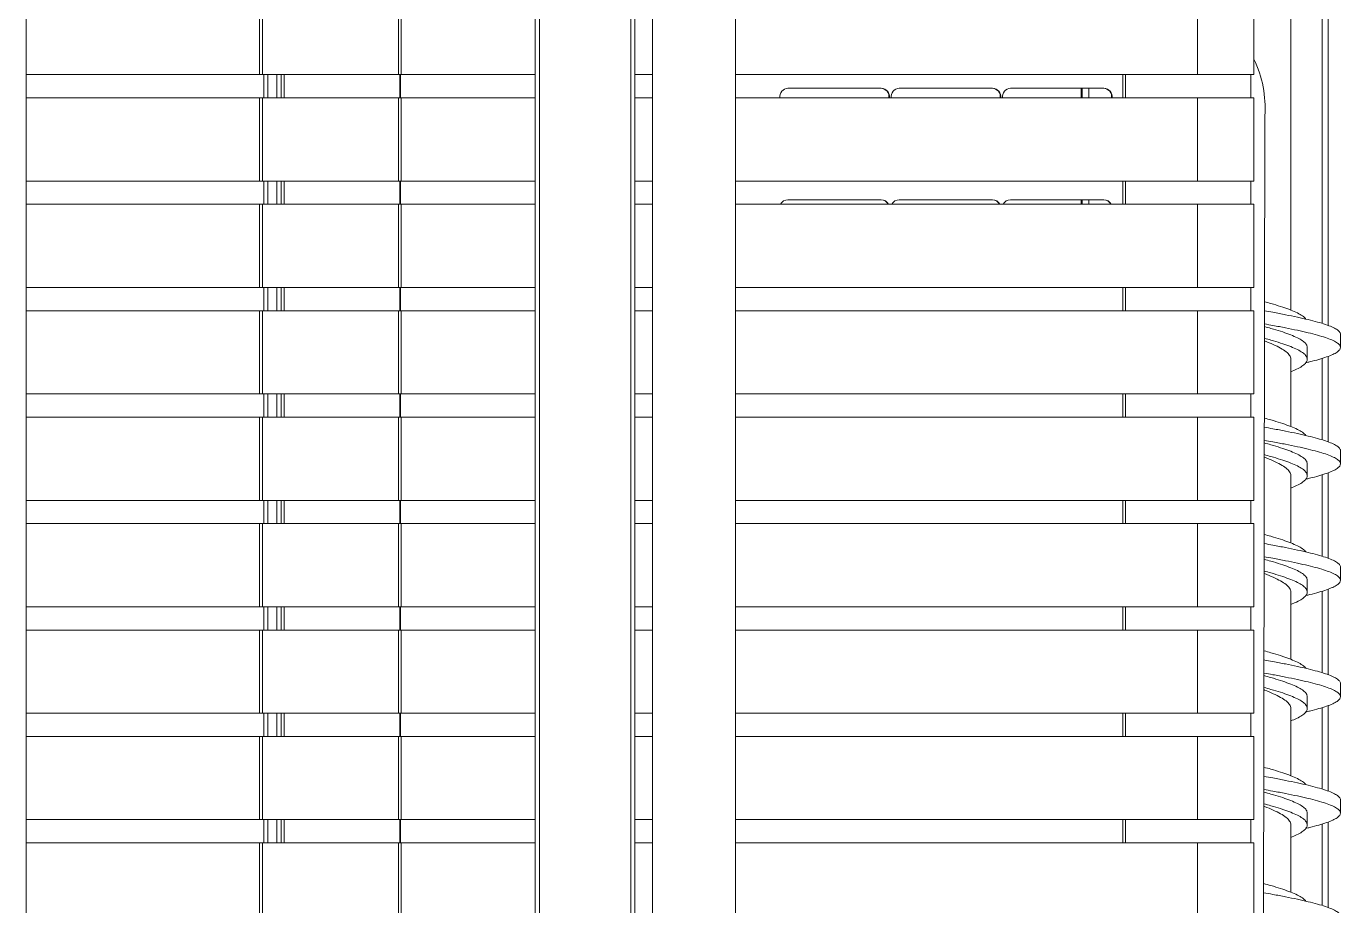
# Model space of a CAD drawing. Header units: millimetres. Extents: x 8553 to 58453, y 11523 to 43612.
# Drawn here: x 50193 to 50825, y 15016 to 15439 of the extents above; entities that cross this region are included whole.
import ezdxf

# ---------------------------------------------------------------- set-up
doc = ezdxf.new("R2010")
doc.units = ezdxf.units.MM

msp = doc.modelspace()

# ---------------------------------------------------------------- linework, layer by layer
at = {"linetype": 'Continuous', "lineweight": 15}
for p, q in [((50437.751, 14079.24), (50437.751, 16831.474)), ((50439.751, 16831.874), (50439.751, 14078.84)), ((50483.751, 14078.84), (50483.751, 16831.874)), ((50485.751, 16831.757), (50485.751, 14078.957)), ((50192.846, 14149.697), (50192.846, 16771.297)), ((50534.187, 14143.037), (50534.187, 16772.637)), ((50494.187, 16610.557), (50494.187, 14300.157)), ((50816.549, 15590.357), (50816.549, 15295.864)), ((50819.349, 15591.312), (50819.349, 15294.914)), ((50801.351, 15302.302), (50801.351, 15583.929)), ((50305.084, 15455.591), (50305.084, 15415.591)), ((50306.525, 15455.591), (50306.525, 15415.591)), ((50372.028, 15455.591), (50372.028, 15415.591)), ((50373.191, 15455.591), (50373.191, 15415.591)), ((50756.536, 15455.591), (50756.536, 15415.591)), ((50783.641, 15415.591), (50783.641, 15455.591)), ((50305.084, 15415.591), (50192.846, 15415.591)), ((50306.525, 15415.591), (50305.084, 15415.591)), ((50372.028, 15415.591), (50306.525, 15415.591)), ((50307.152, 15415.591), (50307.152, 15404.391)), ((50309.137, 15415.591), (50309.137, 15404.391)), ((50313.41, 15415.591), (50313.41, 15404.391)), ((50313.474, 15404.391), (50313.474, 15415.591)), ((50315.483, 15415.591), (50315.483, 15404.391)), ((50317.003, 15415.591), (50317.003, 15404.391)), ((50373.191, 15415.591), (50372.028, 15415.591)), ((50372.655, 15415.591), (50372.655, 15404.391)), ((50372.919, 15415.591), (50372.919, 15404.391)), ((50437.751, 15415.591), (50373.191, 15415.591)), ((50494.187, 15415.591), (50485.751, 15415.591)), ((50756.536, 15415.591), (50534.187, 15415.591)), ((50720.574, 15415.591), (50720.574, 15404.391)), ((50721.83, 15404.391), (50721.83, 15415.591)), ((50783.641, 15415.591), (50756.536, 15415.591)), ((50782.151, 15404.391), (50782.151, 15415.591)), ((50604.288, 15408.988), (50559.38, 15408.988)), ((50657.861, 15408.988), (50612.954, 15408.988)), ((50711.435, 15408.988), (50666.527, 15408.988)), ((50700.551, 15408.988), (50700.551, 15404.391)), ((50700.951, 15408.988), (50700.951, 15404.391)), ((50704.237, 15408.988), (50704.237, 15404.391)), ((50305.084, 15404.391), (50192.846, 15404.391)), ((50305.084, 15404.391), (50305.084, 15364.391)), ((50306.525, 15404.391), (50305.084, 15404.391)), ((50306.525, 15404.391), (50306.525, 15364.391)), ((50372.028, 15404.391), (50306.525, 15404.391)), ((50372.028, 15404.391), (50372.028, 15364.391)), ((50373.191, 15404.391), (50372.028, 15404.391)), ((50373.191, 15404.391), (50373.191, 15364.391)), ((50437.751, 15404.391), (50373.191, 15404.391)), ((50494.187, 15404.391), (50485.751, 15404.391)), ((50756.536, 15404.391), (50534.187, 15404.391)), ((50756.536, 15404.391), (50756.536, 15364.391)), ((50783.641, 15404.391), (50756.536, 15404.391)), ((50783.641, 15364.391), (50783.641, 15404.391)), ((50788.899, 15395.707), (50786.76, 14138.008)), ((50305.084, 15364.391), (50192.846, 15364.391)), ((50306.525, 15364.391), (50305.084, 15364.391)), ((50372.028, 15364.391), (50306.525, 15364.391)), ((50307.152, 15364.391), (50307.152, 15353.191)), ((50309.137, 15364.391), (50309.137, 15353.191)), ((50313.41, 15364.391), (50313.41, 15353.191)), ((50313.474, 15353.191), (50313.474, 15364.391)), ((50315.483, 15364.391), (50315.483, 15353.191)), ((50317.003, 15364.391), (50317.003, 15353.191)), ((50373.191, 15364.391), (50372.028, 15364.391)), ((50372.655, 15364.391), (50372.655, 15353.191)), ((50372.919, 15364.391), (50372.919, 15353.191)), ((50437.751, 15364.391), (50373.191, 15364.391)), ((50494.187, 15364.391), (50485.751, 15364.391)), ((50756.536, 15364.391), (50534.187, 15364.391)), ((50720.574, 15364.391), (50720.574, 15353.191)), ((50721.83, 15353.191), (50721.83, 15364.391)), ((50783.641, 15364.391), (50756.536, 15364.391)), ((50782.151, 15353.191), (50782.151, 15364.391)), ((50305.084, 15353.191), (50192.846, 15353.191)), ((50305.084, 15353.191), (50305.084, 15313.191)), ((50306.525, 15353.191), (50305.084, 15353.191)), ((50306.525, 15353.191), (50306.525, 15313.191)), ((50372.028, 15353.191), (50306.525, 15353.191)), ((50372.028, 15353.191), (50372.028, 15313.191)), ((50373.191, 15353.191), (50372.028, 15353.191)), ((50373.191, 15353.191), (50373.191, 15313.191)), ((50437.751, 15353.191), (50373.191, 15353.191)), ((50494.187, 15353.191), (50485.751, 15353.191)), ((50756.536, 15353.191), (50534.187, 15353.191)), ((50604.288, 15355.388), (50559.38, 15355.388)), ((50657.861, 15355.388), (50612.954, 15355.388)), ((50711.435, 15355.388), (50666.527, 15355.388)), ((50700.551, 15355.388), (50700.551, 15353.191)), ((50700.951, 15355.388), (50700.951, 15353.191)), ((50704.237, 15355.388), (50704.237, 15353.191)), ((50756.536, 15353.191), (50756.536, 15313.191)), ((50783.641, 15353.191), (50756.536, 15353.191)), ((50783.641, 15313.191), (50783.641, 15353.191)), ((50305.084, 15313.191), (50192.846, 15313.191)), ((50306.525, 15313.191), (50305.084, 15313.191)), ((50372.028, 15313.191), (50306.525, 15313.191)), ((50307.152, 15313.191), (50307.152, 15301.991)), ((50309.137, 15313.191), (50309.137, 15301.991)), ((50313.41, 15313.191), (50313.41, 15301.991)), ((50313.474, 15301.991), (50313.474, 15313.191)), ((50315.483, 15313.191), (50315.483, 15301.991)), ((50317.003, 15313.191), (50317.003, 15301.991)), ((50373.191, 15313.191), (50372.028, 15313.191)), ((50372.655, 15313.191), (50372.655, 15301.991)), ((50372.919, 15313.191), (50372.919, 15301.991)), ((50437.751, 15313.191), (50373.191, 15313.191)), ((50494.187, 15313.191), (50485.751, 15313.191)), ((50756.536, 15313.191), (50534.187, 15313.191)), ((50720.574, 15313.191), (50720.574, 15301.991)), ((50721.83, 15301.991), (50721.83, 15313.191)), ((50783.641, 15313.191), (50756.536, 15313.191)), ((50782.151, 15301.991), (50782.151, 15313.191)), ((50305.084, 15301.991), (50192.846, 15301.991)), ((50305.084, 15301.991), (50305.084, 15261.991)), ((50306.525, 15301.991), (50305.084, 15301.991)), ((50306.525, 15301.991), (50306.525, 15261.991)), ((50372.028, 15301.991), (50306.525, 15301.991)), ((50372.028, 15301.991), (50372.028, 15261.991)), ((50373.191, 15301.991), (50372.028, 15301.991)), ((50373.191, 15301.991), (50373.191, 15261.991)), ((50437.751, 15301.991), (50373.191, 15301.991)), ((50494.187, 15301.991), (50485.751, 15301.991)), ((50756.536, 15301.991), (50534.187, 15301.991)), ((50756.536, 15301.991), (50756.536, 15261.991)), ((50783.641, 15301.991), (50756.536, 15301.991)), ((50783.641, 15261.991), (50783.641, 15301.991)), ((50825.29, 15284.337), (50825.29, 15290.645)), ((50809.29, 15278.691), (50809.29, 15284.337)), ((50801.351, 15246.302), (50801.351, 15278.691)), ((50816.549, 15279.119), (50816.549, 15239.864)), ((50819.349, 15280.059), (50819.349, 15238.914)), ((50305.084, 15261.991), (50192.846, 15261.991)), ((50306.525, 15261.991), (50305.084, 15261.991)), ((50372.028, 15261.991), (50306.525, 15261.991)), ((50307.152, 15261.991), (50307.152, 15250.791)), ((50309.137, 15261.991), (50309.137, 15250.791)), ((50313.41, 15261.991), (50313.41, 15250.791)), ((50313.474, 15250.791), (50313.474, 15261.991)), ((50315.483, 15261.991), (50315.483, 15250.791)), ((50317.003, 15261.991), (50317.003, 15250.791)), ((50373.191, 15261.991), (50372.028, 15261.991)), ((50372.655, 15261.991), (50372.655, 15250.791)), ((50372.919, 15261.991), (50372.919, 15250.791)), ((50437.751, 15261.991), (50373.191, 15261.991)), ((50494.187, 15261.991), (50485.751, 15261.991)), ((50756.536, 15261.991), (50534.187, 15261.991)), ((50720.574, 15261.991), (50720.574, 15250.791)), ((50721.83, 15250.791), (50721.83, 15261.991)), ((50783.641, 15261.991), (50756.536, 15261.991)), ((50782.151, 15250.791), (50782.151, 15261.991)), ((50305.084, 15250.791), (50192.846, 15250.791)), ((50305.084, 15250.791), (50305.084, 15210.791)), ((50306.525, 15250.791), (50305.084, 15250.791)), ((50306.525, 15250.791), (50306.525, 15210.791)), ((50372.028, 15250.791), (50306.525, 15250.791)), ((50372.028, 15250.791), (50372.028, 15210.791)), ((50373.191, 15250.791), (50372.028, 15250.791)), ((50373.191, 15250.791), (50373.191, 15210.791)), ((50437.751, 15250.791), (50373.191, 15250.791)), ((50494.187, 15250.791), (50485.751, 15250.791)), ((50756.536, 15250.791), (50534.187, 15250.791)), ((50756.536, 15250.791), (50756.536, 15210.791)), ((50783.641, 15250.791), (50756.536, 15250.791)), ((50783.641, 15210.791), (50783.641, 15250.791)), ((50825.29, 15228.337), (50825.29, 15234.645)), ((50809.29, 15222.691), (50809.29, 15228.337)), ((50801.351, 15190.302), (50801.351, 15222.691)), ((50816.549, 15223.119), (50816.549, 15183.864)), ((50819.349, 15224.059), (50819.349, 15182.914)), ((50305.084, 15210.791), (50192.846, 15210.791)), ((50306.525, 15210.791), (50305.084, 15210.791)), ((50372.028, 15210.791), (50306.525, 15210.791)), ((50307.152, 15210.791), (50307.152, 15199.591)), ((50309.137, 15210.791), (50309.137, 15199.591)), ((50313.41, 15210.791), (50313.41, 15199.591)), ((50313.474, 15199.591), (50313.474, 15210.791)), ((50315.483, 15210.791), (50315.483, 15199.591)), ((50317.003, 15210.791), (50317.003, 15199.591)), ((50373.191, 15210.791), (50372.028, 15210.791)), ((50372.655, 15210.791), (50372.655, 15199.591)), ((50372.919, 15210.791), (50372.919, 15199.591)), ((50437.751, 15210.791), (50373.191, 15210.791)), ((50494.187, 15210.791), (50485.751, 15210.791)), ((50756.536, 15210.791), (50534.187, 15210.791)), ((50720.574, 15210.791), (50720.574, 15199.591)), ((50721.83, 15199.591), (50721.83, 15210.791)), ((50783.641, 15210.791), (50756.536, 15210.791)), ((50782.151, 15199.591), (50782.151, 15210.791)), ((50305.084, 15199.591), (50192.846, 15199.591)), ((50305.084, 15199.591), (50305.084, 15159.591)), ((50306.525, 15199.591), (50305.084, 15199.591)), ((50306.525, 15199.591), (50306.525, 15159.591)), ((50372.028, 15199.591), (50306.525, 15199.591)), ((50372.028, 15199.591), (50372.028, 15159.591)), ((50373.191, 15199.591), (50372.028, 15199.591)), ((50373.191, 15199.591), (50373.191, 15159.591)), ((50437.751, 15199.591), (50373.191, 15199.591)), ((50494.187, 15199.591), (50485.751, 15199.591)), ((50756.536, 15199.591), (50534.187, 15199.591)), ((50756.536, 15199.591), (50756.536, 15159.591)), ((50783.641, 15199.591), (50756.536, 15199.591)), ((50783.641, 15159.591), (50783.641, 15199.591)), ((50825.29, 15172.337), (50825.29, 15178.645)), ((50809.29, 15166.691), (50809.29, 15172.337)), ((50801.351, 15134.302), (50801.351, 15166.691)), ((50816.549, 15167.119), (50816.549, 15127.864)), ((50819.349, 15168.059), (50819.349, 15126.914)), ((50305.084, 15159.591), (50192.846, 15159.591)), ((50306.525, 15159.591), (50305.084, 15159.591)), ((50372.028, 15159.591), (50306.525, 15159.591)), ((50307.152, 15159.591), (50307.152, 15148.391)), ((50309.137, 15159.591), (50309.137, 15148.391)), ((50313.41, 15159.591), (50313.41, 15148.391)), ((50313.474, 15148.391), (50313.474, 15159.591)), ((50315.483, 15159.591), (50315.483, 15148.391)), ((50317.003, 15159.591), (50317.003, 15148.391)), ((50373.191, 15159.591), (50372.028, 15159.591)), ((50372.655, 15159.591), (50372.655, 15148.391)), ((50372.919, 15159.591), (50372.919, 15148.391)), ((50437.751, 15159.591), (50373.191, 15159.591)), ((50494.187, 15159.591), (50485.751, 15159.591)), ((50756.536, 15159.591), (50534.187, 15159.591)), ((50720.574, 15159.591), (50720.574, 15148.391)), ((50721.83, 15148.391), (50721.83, 15159.591)), ((50783.641, 15159.591), (50756.536, 15159.591)), ((50782.151, 15148.391), (50782.151, 15159.591)), ((50305.084, 15148.391), (50192.846, 15148.391)), ((50305.084, 15148.391), (50305.084, 15108.391)), ((50306.525, 15148.391), (50305.084, 15148.391)), ((50306.525, 15148.391), (50306.525, 15108.391)), ((50372.028, 15148.391), (50306.525, 15148.391)), ((50372.028, 15148.391), (50372.028, 15108.391)), ((50373.191, 15148.391), (50372.028, 15148.391)), ((50373.191, 15148.391), (50373.191, 15108.391)), ((50437.751, 15148.391), (50373.191, 15148.391)), ((50494.187, 15148.391), (50485.751, 15148.391)), ((50756.536, 15148.391), (50534.187, 15148.391)), ((50756.536, 15148.391), (50756.536, 15108.391)), ((50783.641, 15148.391), (50756.536, 15148.391)), ((50783.641, 15108.391), (50783.641, 15148.391)), ((50825.29, 15116.337), (50825.29, 15122.645)), ((50809.29, 15110.691), (50809.29, 15116.337)), ((50819.349, 15112.059), (50819.349, 15070.914)), ((50305.084, 15108.391), (50192.846, 15108.391)), ((50306.525, 15108.391), (50305.084, 15108.391)), ((50372.028, 15108.391), (50306.525, 15108.391)), ((50307.152, 15108.391), (50307.152, 15097.191)), ((50309.137, 15108.391), (50309.137, 15097.191)), ((50313.41, 15108.391), (50313.41, 15097.191)), ((50313.474, 15097.191), (50313.474, 15108.391)), ((50315.483, 15108.391), (50315.483, 15097.191)), ((50317.003, 15108.391), (50317.003, 15097.191)), ((50373.191, 15108.391), (50372.028, 15108.391)), ((50372.655, 15108.391), (50372.655, 15097.191)), ((50372.919, 15108.391), (50372.919, 15097.191)), ((50437.751, 15108.391), (50373.191, 15108.391)), ((50494.187, 15108.391), (50485.751, 15108.391)), ((50756.536, 15108.391), (50534.187, 15108.391)), ((50720.574, 15108.391), (50720.574, 15097.191)), ((50721.83, 15097.191), (50721.83, 15108.391)), ((50783.641, 15108.391), (50756.536, 15108.391)), ((50782.151, 15097.191), (50782.151, 15108.391)), ((50801.351, 15078.302), (50801.351, 15110.691)), ((50816.549, 15111.119), (50816.549, 15071.864)), ((50305.084, 15097.191), (50192.846, 15097.191)), ((50305.084, 15097.191), (50305.084, 15057.191)), ((50306.525, 15097.191), (50305.084, 15097.191)), ((50306.525, 15097.191), (50306.525, 15057.191)), ((50372.028, 15097.191), (50306.525, 15097.191)), ((50372.028, 15097.191), (50372.028, 15057.191)), ((50373.191, 15097.191), (50372.028, 15097.191)), ((50373.191, 15097.191), (50373.191, 15057.191)), ((50437.751, 15097.191), (50373.191, 15097.191)), ((50494.187, 15097.191), (50485.751, 15097.191)), ((50756.536, 15097.191), (50534.187, 15097.191)), ((50756.536, 15097.191), (50756.536, 15057.191)), ((50783.641, 15097.191), (50756.536, 15097.191)), ((50783.641, 15057.191), (50783.641, 15097.191)), ((50825.29, 15060.337), (50825.29, 15066.645)), ((50305.084, 15057.191), (50192.846, 15057.191)), ((50306.525, 15057.191), (50305.084, 15057.191)), ((50372.028, 15057.191), (50306.525, 15057.191)), ((50307.152, 15057.191), (50307.152, 15045.991)), ((50309.137, 15057.191), (50309.137, 15045.991)), ((50313.41, 15057.191), (50313.41, 15045.991)), ((50313.474, 15045.991), (50313.474, 15057.191)), ((50315.483, 15057.191), (50315.483, 15045.991)), ((50317.003, 15057.191), (50317.003, 15045.991)), ((50373.191, 15057.191), (50372.028, 15057.191)), ((50372.655, 15057.191), (50372.655, 15045.991)), ((50372.919, 15057.191), (50372.919, 15045.991)), ((50437.751, 15057.191), (50373.191, 15057.191)), ((50494.187, 15057.191), (50485.751, 15057.191)), ((50756.536, 15057.191), (50534.187, 15057.191)), ((50720.574, 15057.191), (50720.574, 15045.991)), ((50721.83, 15045.991), (50721.83, 15057.191)), ((50783.641, 15057.191), (50756.536, 15057.191)), ((50782.151, 15045.991), (50782.151, 15057.191)), ((50801.351, 15022.302), (50801.351, 15054.691)), ((50809.29, 15054.691), (50809.29, 15060.337)), ((50816.549, 15055.119), (50816.549, 15015.864)), ((50819.349, 15056.059), (50819.349, 15014.914)), ((50305.084, 15045.991), (50192.846, 15045.991)), ((50305.084, 15045.991), (50305.084, 15005.991)), ((50306.525, 15045.991), (50305.084, 15045.991)), ((50306.525, 15045.991), (50306.525, 15005.991)), ((50372.028, 15045.991), (50306.525, 15045.991)), ((50372.028, 15045.991), (50372.028, 15005.991)), ((50373.191, 15045.991), (50372.028, 15045.991)), ((50373.191, 15045.991), (50373.191, 15005.991)), ((50437.751, 15045.991), (50373.191, 15045.991)), ((50494.187, 15045.991), (50485.751, 15045.991)), ((50756.536, 15045.991), (50534.187, 15045.991)), ((50756.536, 15045.991), (50756.536, 15005.991)), ((50783.641, 15045.991), (50756.536, 15045.991)), ((50783.641, 15005.991), (50783.641, 15045.991))]:
    msp.add_line(p, q, dxfattribs=at)
for centre, radius, start, end in [((50734.403, 15399.363), 54.618, 356.161755, 25.645073), ((50559.428, 15404.999), 3.989, 90.684331, 188.754301), ((50604.032, 15404.999), 3.989, 351.245699, 89.315669), ((50604.251, 15405.008), 3.98, 351.084334, 89.477034), ((50613.002, 15404.999), 3.989, 90.684331, 188.754301), ((50657.605, 15404.999), 3.989, 351.245699, 89.315669), ((50657.825, 15405.008), 3.98, 351.084334, 89.477034), ((50666.575, 15404.999), 3.989, 90.684331, 188.754301), ((50711.179, 15404.999), 3.989, 351.245699, 89.315669), ((50711.398, 15405.008), 3.98, 351.084334, 89.477034), ((50559.394, 15351.453), 3.935, 90.200996, 153.780415), ((50604.065, 15351.453), 3.935, 26.219585, 89.799004), ((50604.274, 15351.453), 3.935, 26.219585, 89.799004), ((50612.968, 15351.453), 3.935, 90.200996, 153.780415), ((50657.639, 15351.453), 3.935, 26.219585, 89.799004), ((50657.847, 15351.453), 3.935, 26.219585, 89.799004), ((50666.541, 15351.453), 3.935, 90.200996, 153.780415), ((50711.212, 15351.453), 3.935, 26.219585, 89.799004), ((50711.421, 15351.453), 3.935, 26.219585, 89.799004)]:
    msp.add_arc(centre, radius, start, end, dxfattribs=at)
for points, knots in [([(50788.74, 15301.958), (50790.085, 15301.717), (50793.598, 15301.087), (50798.933, 15300.069), (50804.645, 15298.9), (50809.81, 15297.735), (50814.354, 15296.568), (50818.197, 15295.4), (50821.267, 15294.236), (50823.542, 15293.067), (50824.862, 15291.901), (50825.414, 15291.094), (50825.269, 15290.675), (50825.258, 15290.645)], [0, 0, 0, 0, 0.06396769, 0.16706473, 0.27024389, 0.37331851, 0.47646035, 0.57960219, 0.68267681, 0.78585597, 0.88895301, 0.99205005, 1, 1, 1, 1]), ([(50788.747, 15306.332), (50789.785, 15306.049), (50792.531, 15305.298), (50796.501, 15304.08), (50800.555, 15302.679), (50803.939, 15301.28), (50806.514, 15299.881), (50808.06, 15298.787), (50808.436, 15298.16), (50808.532, 15298)], [0, 0, 0, 0, 0.1022044, 0.2702876, 0.4383709, 0.6063685, 0.7743661, 0.9424493, 1, 1, 1, 1]), ([(50788.729, 15295.651), (50790.078, 15295.409), (50793.595, 15294.779), (50798.933, 15293.76), (50804.645, 15292.591), (50809.81, 15291.427), (50814.354, 15290.259), (50818.196, 15289.092), (50821.271, 15287.927), (50823.526, 15286.758), (50824.922, 15285.593), (50825.436, 15284.427), (50825.059, 15283.258), (50823.797, 15282.093), (50821.67, 15280.926), (50818.726, 15279.758), (50814.967, 15278.594), (50811.548, 15277.669), (50809.199, 15277.136), (50808.563, 15276.992)], [0, 0, 0, 0, 0.0388886, 0.1013981, 0.1639574, 0.2264533, 0.28899, 0.3515266, 0.4140225, 0.4765818, 0.5390914, 0.6016009, 0.6641602, 0.7266561, 0.7891927, 0.8517294, 0.9142253, 0.9767846, 1, 1, 1, 1]), ([(50788.717, 15288.74), (50789.766, 15288.454), (50792.521, 15287.701), (50796.501, 15286.48), (50800.558, 15285.079), (50803.929, 15283.68), (50806.551, 15282.281), (50808.355, 15280.88), (50809.297, 15279.479), (50809.353, 15278.08), (50808.527, 15276.681), (50806.817, 15275.28), (50804.461, 15273.942), (50802.336, 15273.071), (50801.351, 15272.668)], [0, 0, 0, 0, 0.0534948, 0.1406227, 0.2277505, 0.314834, 0.4019175, 0.4890453, 0.5761732, 0.6632566, 0.7503401, 0.8374679, 0.9245958, 1, 1, 1, 1]), ([(50788.727, 15294.384), (50789.772, 15294.098), (50792.524, 15293.346), (50796.5, 15292.126), (50800.558, 15290.725), (50803.927, 15289.326), (50806.558, 15287.927), (50808.329, 15286.526), (50809.239, 15285.328), (50809.196, 15284.599), (50809.181, 15284.336)], [0, 0, 0, 0, 0.0853092, 0.22468487, 0.36406054, 0.50336523, 0.64266991, 0.78204559, 0.92142126, 1, 1, 1, 1]), ([(50801.324, 15278.691), (50801.333, 15278.721), (50801.511, 15279.335), (50800.856, 15280.531), (50799.298, 15282.281), (50796.61, 15284.031), (50793.13, 15285.768), (50790.209, 15286.922), (50788.764, 15287.493)], [0, 0, 0, 0, 0.0101758, 0.2090068, 0.407831, 0.6066499, 0.8054647, 1, 1, 1, 1]), ([(50788.645, 15245.975), (50790.022, 15245.728), (50793.568, 15245.093), (50798.934, 15244.069), (50804.644, 15242.9), (50809.81, 15241.735), (50814.354, 15240.568), (50818.197, 15239.4), (50821.267, 15238.236), (50823.542, 15237.067), (50824.862, 15235.901), (50825.414, 15235.094), (50825.269, 15234.675), (50825.258, 15234.645)], [0, 0, 0, 0, 0.0653893, 0.1683297, 0.2713522, 0.3742703, 0.4772555, 0.5802407, 0.6831587, 0.7861812, 0.8891217, 0.9920621, 1, 1, 1, 1]), ([(50788.652, 15250.359), (50789.723, 15250.066), (50792.501, 15249.307), (50796.502, 15248.08), (50800.555, 15246.679), (50803.939, 15245.28), (50806.514, 15243.881), (50808.06, 15242.787), (50808.436, 15242.16), (50808.532, 15242)], [0, 0, 0, 0, 0.105039, 0.2725916, 0.4401441, 0.6076113, 0.7750785, 0.942631, 1, 1, 1, 1]), ([(50788.632, 15238.41), (50789.709, 15238.116), (50792.495, 15237.355), (50796.501, 15236.126), (50800.558, 15234.725), (50803.927, 15233.326), (50806.558, 15231.927), (50808.329, 15230.526), (50809.239, 15229.328), (50809.196, 15228.599), (50809.181, 15228.336)], [0, 0, 0, 0, 0.0877052, 0.22671578, 0.36572637, 0.50466615, 0.64360593, 0.78261651, 0.9216271, 1, 1, 1, 1]), ([(50788.634, 15239.668), (50790.015, 15239.421), (50793.564, 15238.785), (50798.934, 15237.76), (50804.645, 15236.591), (50809.81, 15235.427), (50814.354, 15234.259), (50818.196, 15233.092), (50821.271, 15231.927), (50823.526, 15230.758), (50824.922, 15229.593), (50825.436, 15228.427), (50825.059, 15227.258), (50823.797, 15226.093), (50821.67, 15224.926), (50818.726, 15223.758), (50814.967, 15222.594), (50811.548, 15221.669), (50809.199, 15221.136), (50808.563, 15220.992)], [0, 0, 0, 0, 0.0397741, 0.102226, 0.1647277, 0.227166, 0.2896451, 0.3521241, 0.4145625, 0.4770641, 0.539516, 0.6019679, 0.6644696, 0.7269079, 0.789387, 0.851866, 0.9143043, 0.976806, 1, 1, 1, 1]), ([(50788.622, 15232.767), (50789.703, 15232.472), (50792.492, 15231.71), (50796.501, 15230.48), (50800.558, 15229.079), (50803.929, 15227.68), (50806.551, 15226.281), (50808.355, 15224.88), (50809.297, 15223.479), (50809.353, 15222.08), (50808.527, 15220.681), (50806.817, 15219.28), (50804.461, 15217.942), (50802.336, 15217.071), (50801.351, 15216.668)], [0, 0, 0, 0, 0.0550463, 0.1420313, 0.2290163, 0.3159571, 0.4028978, 0.4898828, 0.5768679, 0.6638086, 0.7507493, 0.8377344, 0.9247194, 1, 1, 1, 1]), ([(50801.324, 15222.691), (50801.333, 15222.721), (50801.511, 15223.335), (50800.858, 15224.531), (50799.293, 15226.281), (50796.628, 15228.031), (50793.037, 15229.781), (50790.277, 15230.953), (50788.637, 15231.543), (50788.62, 15231.549)], [0, 0, 0, 0, 0.0101113, 0.207681, 0.4052441, 0.6028019, 0.8003556, 0.9979067, 1, 1, 1, 1]), ([(50788.557, 15194.385), (50789.66, 15194.084), (50792.471, 15193.316), (50796.502, 15192.08), (50800.555, 15190.679), (50803.939, 15189.28), (50806.514, 15187.881), (50808.06, 15186.787), (50808.436, 15186.16), (50808.532, 15186)], [0, 0, 0, 0, 0.1078558, 0.274881, 0.4419062, 0.6088463, 0.7757864, 0.9428116, 1, 1, 1, 1]), ([(50788.549, 15189.992), (50789.959, 15189.74), (50793.537, 15189.098), (50798.934, 15188.069), (50804.644, 15186.9), (50809.81, 15185.735), (50814.354, 15184.568), (50818.197, 15183.4), (50821.267, 15182.236), (50823.542, 15181.067), (50824.862, 15179.901), (50825.414, 15179.094), (50825.269, 15178.675), (50825.258, 15178.645)], [0, 0, 0, 0, 0.0668065, 0.1695909, 0.2724571, 0.3752191, 0.4780481, 0.5808772, 0.6836392, 0.7865054, 0.8892898, 0.9920742, 1, 1, 1, 1]), ([(50788.537, 15182.436), (50789.647, 15182.133), (50792.465, 15181.364), (50796.501, 15180.126), (50800.558, 15178.725), (50803.927, 15177.326), (50806.558, 15175.927), (50808.329, 15174.526), (50809.239, 15173.328), (50809.196, 15172.599), (50809.181, 15172.336)], [0, 0, 0, 0, 0.0900887, 0.2287361, 0.3673835, 0.5059603, 0.6445371, 0.7831845, 0.9218319, 1, 1, 1, 1]), ([(50788.539, 15183.686), (50789.952, 15183.432), (50793.534, 15182.79), (50798.934, 15181.76), (50804.644, 15180.591), (50809.81, 15179.427), (50814.354, 15178.259), (50818.196, 15177.092), (50821.271, 15175.927), (50823.526, 15174.758), (50824.922, 15173.593), (50825.436, 15172.427), (50825.059, 15171.258), (50823.797, 15170.093), (50821.67, 15168.926), (50818.726, 15167.758), (50814.967, 15166.594), (50811.548, 15165.669), (50809.199, 15165.136), (50808.563, 15164.992)], [0, 0, 0, 0, 0.040658, 0.1030525, 0.1654966, 0.2278774, 0.290299, 0.3527205, 0.4151014, 0.4775455, 0.5399399, 0.6023343, 0.6647784, 0.7271593, 0.7895808, 0.8520024, 0.9143832, 0.9768273, 1, 1, 1, 1]), ([(50801.324, 15166.691), (50801.333, 15166.721), (50801.511, 15167.335), (50800.858, 15168.531), (50799.294, 15170.281), (50796.628, 15172.031), (50793.038, 15173.781), (50790.247, 15174.965), (50788.574, 15175.566), (50788.525, 15175.583)], [0, 0, 0, 0, 0.01007235, 0.20688166, 0.40368432, 0.60048166, 0.79727501, 0.9940657, 1, 1, 1, 1]), ([(50788.527, 15176.793), (50789.64, 15176.489), (50792.462, 15175.719), (50796.501, 15174.48), (50800.558, 15173.079), (50803.929, 15171.68), (50806.551, 15170.281), (50808.355, 15168.88), (50809.297, 15167.479), (50809.353, 15166.08), (50808.527, 15164.681), (50806.817, 15163.28), (50804.461, 15161.942), (50802.336, 15161.071), (50801.351, 15160.668)], [0, 0, 0, 0, 0.0565926, 0.1434353, 0.230278, 0.3170764, 0.4038749, 0.4907176, 0.5775603, 0.6643587, 0.7511572, 0.8379999, 0.9248426, 1, 1, 1, 1]), ([(50788.462, 15138.411), (50789.597, 15138.101), (50792.441, 15137.325), (50796.502, 15136.08), (50800.555, 15134.679), (50803.939, 15133.28), (50806.514, 15131.881), (50808.06, 15130.787), (50808.436, 15130.16), (50808.532, 15130)], [0, 0, 0, 0, 0.1106549, 0.277156, 0.4436572, 0.6100735, 0.7764899, 0.942991, 1, 1, 1, 1]), ([(50788.454, 15134.009), (50789.896, 15133.751), (50793.506, 15133.104), (50798.934, 15132.069), (50804.644, 15130.9), (50809.81, 15129.735), (50814.354, 15128.568), (50818.197, 15127.4), (50821.267, 15126.236), (50823.542, 15125.067), (50824.862, 15123.901), (50825.414, 15123.094), (50825.269, 15122.675), (50825.258, 15122.645)], [0, 0, 0, 0, 0.0682195, 0.1708482, 0.2735587, 0.3761651, 0.4788384, 0.5815118, 0.6841182, 0.7868287, 0.8894574, 0.9920862, 1, 1, 1, 1]), ([(50788.441, 15126.463), (50789.584, 15126.151), (50792.435, 15125.372), (50796.501, 15124.126), (50800.558, 15122.725), (50803.927, 15121.326), (50806.558, 15119.927), (50808.329, 15118.526), (50809.239, 15117.328), (50809.196, 15116.599), (50809.181, 15116.336)], [0, 0, 0, 0, 0.0924597, 0.2307459, 0.369032, 0.5072476, 0.6454633, 0.7837494, 0.9220355, 1, 1, 1, 1]), ([(50788.444, 15127.703), (50789.889, 15127.444), (50793.503, 15126.796), (50798.934, 15125.76), (50804.644, 15124.591), (50809.81, 15123.427), (50814.354, 15122.259), (50818.196, 15121.092), (50821.271, 15119.927), (50823.526, 15118.758), (50824.922, 15117.593), (50825.436, 15116.427), (50825.059, 15115.258), (50823.797, 15114.093), (50821.67, 15112.926), (50818.726, 15111.758), (50814.967, 15110.594), (50811.548, 15109.669), (50809.199, 15109.136), (50808.563, 15108.992)], [0, 0, 0, 0, 0.0415403, 0.1038774, 0.1662641, 0.2285875, 0.2909517, 0.3533158, 0.4156393, 0.478026, 0.540363, 0.6027001, 0.6650867, 0.7274102, 0.7897744, 0.8521385, 0.914462, 0.9768487, 1, 1, 1, 1]), ([(50801.324, 15110.691), (50801.333, 15110.721), (50801.511, 15111.335), (50800.858, 15112.531), (50799.294, 15114.281), (50796.627, 15116.031), (50793.04, 15117.781), (50790.217, 15118.976), (50788.511, 15119.588), (50788.43, 15119.617)], [0, 0, 0, 0, 0.0100337, 0.2060884, 0.4021365, 0.5981792, 0.794218, 0.9902542, 1, 1, 1, 1]), ([(50788.432, 15120.82), (50789.577, 15120.507), (50792.432, 15119.728), (50796.502, 15118.48), (50800.558, 15117.079), (50803.929, 15115.68), (50806.551, 15114.281), (50808.355, 15112.88), (50809.297, 15111.479), (50809.353, 15110.08), (50808.527, 15108.681), (50806.817, 15107.28), (50804.461, 15105.942), (50802.336, 15105.071), (50801.351, 15104.668)], [0, 0, 0, 0, 0.0581339, 0.1448347, 0.2315355, 0.3181922, 0.4048488, 0.4915496, 0.5782504, 0.6649071, 0.7515637, 0.8382646, 0.9249654, 1, 1, 1, 1]), ([(50788.367, 15082.438), (50789.534, 15082.119), (50792.411, 15081.334), (50796.503, 15080.08), (50800.555, 15078.679), (50803.939, 15077.28), (50806.514, 15075.881), (50808.06, 15074.787), (50808.436, 15074.16), (50808.532, 15074)], [0, 0, 0, 0, 0.1134365, 0.2794169, 0.4453972, 0.6112931, 0.7771889, 0.9431693, 1, 1, 1, 1]), ([(50788.359, 15078.027), (50789.833, 15077.762), (50793.476, 15077.11), (50798.934, 15076.069), (50804.644, 15074.9), (50809.81, 15073.735), (50814.354, 15072.568), (50818.197, 15071.4), (50821.267, 15070.236), (50823.542, 15069.067), (50824.862, 15067.901), (50825.414, 15067.094), (50825.269, 15066.675), (50825.258, 15066.645)], [0, 0, 0, 0, 0.0696282, 0.1721017, 0.2746569, 0.3771082, 0.4796263, 0.5821445, 0.6845958, 0.787151, 0.8896245, 0.9920981, 1, 1, 1, 1]), ([(50788.346, 15070.489), (50789.521, 15070.168), (50792.405, 15069.381), (50796.502, 15068.126), (50800.558, 15066.725), (50803.927, 15065.326), (50806.558, 15063.927), (50808.329, 15062.526), (50809.239, 15061.328), (50809.196, 15060.599), (50809.181, 15060.336)], [0, 0, 0, 0, 0.0948185, 0.2327452, 0.3706719, 0.5085283, 0.6463848, 0.7843115, 0.9222382, 1, 1, 1, 1]), ([(50788.348, 15071.72), (50789.826, 15071.455), (50793.472, 15070.802), (50798.934, 15069.76), (50804.644, 15068.591), (50809.81, 15067.427), (50814.354, 15066.259), (50818.196, 15065.092), (50821.271, 15063.927), (50823.526, 15062.758), (50824.922, 15061.593), (50825.436, 15060.427), (50825.059, 15059.258), (50823.797, 15058.093), (50821.67, 15056.926), (50818.726, 15055.758), (50814.967, 15054.594), (50811.548, 15053.669), (50809.199, 15053.136), (50808.563, 15052.992)], [0, 0, 0, 0, 0.042421, 0.1047008, 0.1670301, 0.2292963, 0.2916032, 0.35391, 0.4161762, 0.4785056, 0.5407853, 0.6030651, 0.6653945, 0.7276607, 0.7899675, 0.8522743, 0.9145406, 0.9768699, 1, 1, 1, 1]), ([(50801.324, 15054.691), (50801.333, 15054.721), (50801.511, 15055.335), (50800.858, 15056.531), (50799.294, 15058.281), (50796.627, 15060.031), (50793.041, 15061.781), (50790.188, 15062.988), (50788.447, 15063.611), (50788.335, 15063.652)], [0, 0, 0, 0, 0.0099954, 0.2053012, 0.4006005, 0.5958944, 0.7911844, 0.9864717, 1, 1, 1, 1]), ([(50788.337, 15064.846), (50789.515, 15064.524), (50792.402, 15063.736), (50796.502, 15062.48), (50800.558, 15061.079), (50803.929, 15059.68), (50806.551, 15058.281), (50808.355, 15056.88), (50809.297, 15055.479), (50809.353, 15054.08), (50808.527, 15052.681), (50806.817, 15051.28), (50804.461, 15049.942), (50802.336, 15049.071), (50801.351, 15048.668)], [0, 0, 0, 0, 0.0596702, 0.1462296, 0.232789, 0.3193043, 0.4058196, 0.492379, 0.5789384, 0.6654537, 0.751969, 0.8385284, 0.9250878, 1, 1, 1, 1]), ([(50788.271, 15026.464), (50789.472, 15026.136), (50792.381, 15025.342), (50796.503, 15024.08), (50800.555, 15022.679), (50803.939, 15021.28), (50806.514, 15019.881), (50808.06, 15018.787), (50808.436, 15018.16), (50808.532, 15018)], [0, 0, 0, 0, 0.1162007, 0.2816636, 0.4471265, 0.612505, 0.7778836, 0.9433465, 1, 1, 1, 1]), ([(50788.264, 15022.044), (50789.77, 15021.774), (50793.445, 15021.115), (50798.934, 15020.069), (50804.644, 15018.9), (50809.811, 15017.735), (50814.354, 15016.568), (50818.197, 15015.4), (50821.267, 15014.236), (50823.542, 15013.067), (50824.862, 15011.901), (50825.414, 15011.094), (50825.269, 15010.675), (50825.258, 15010.645)], [0, 0, 0, 0, 0.0710326, 0.1733515, 0.2757519, 0.3780485, 0.4804119, 0.5827752, 0.6850719, 0.7874723, 0.8897912, 0.9921101, 1, 1, 1, 1])]:
    msp.add_open_spline(points, degree=3, knots=knots, dxfattribs=at)

doc.saveas('drawing.dxf')
